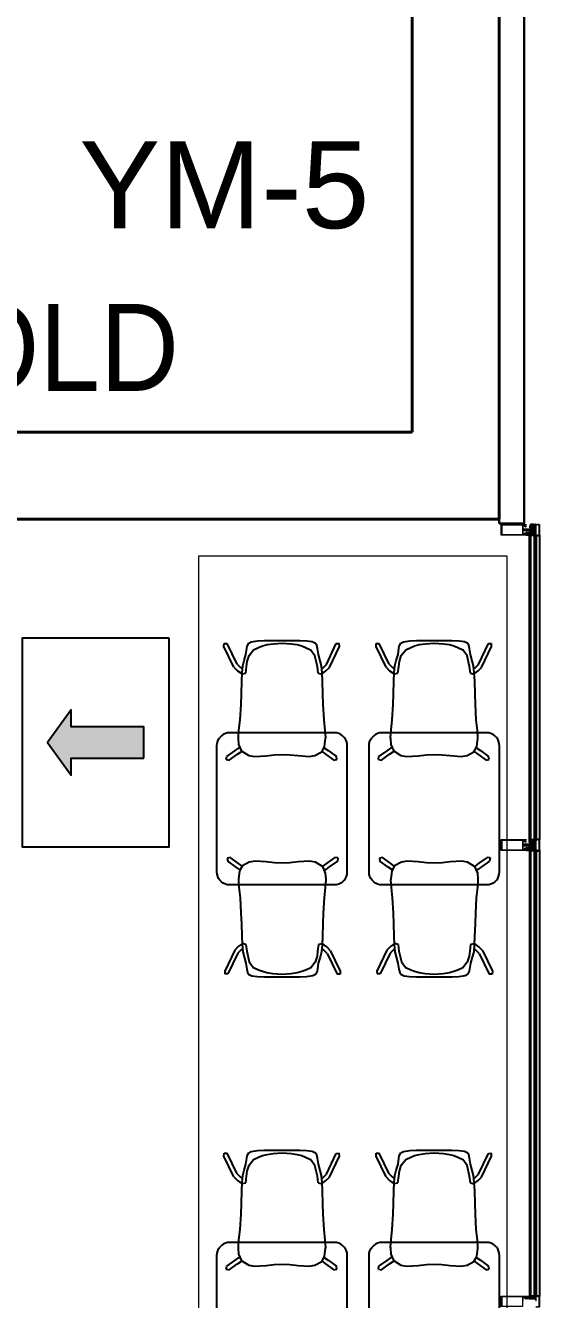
# Model space of a CAD drawing. Header units: centimetres. Extents: x -678439 to 55805, y -426864 to 17948.
# Drawn here: x 50052 to 50288, y 10105 to 10691 of the extents above; entities that cross this region are included whole.
import ezdxf
from ezdxf.enums import TextEntityAlignment as Align

# ---------------------------------------------------------------- set-up
doc = ezdxf.new("R2010")
doc.units = ezdxf.units.CM
doc.header["$LTSCALE"] = 0.01
doc.header["$MEASUREMENT"] = 0
doc.layers.get('0').update_dxf_attribs({"lineweight": 0})
for name, color, linetype in [('6', 242, 'Continuous'), ('AG-ELEV-02', 152, 'Continuous'), ('AR-REV06', 252, 'Continuous'), ('CAM', 1, 'Continuous')]:
    doc.layers.add(name, color=color, linetype=linetype)
for name, color, linetype, lineweight in [('AG-Furniture', 9, 'Continuous', 9), ('AG-Profile_Aluminium', 122, 'Continuous', 9), ('AI-040', 2, 'Continuous', 20), ('Cephe Duvarı', 3, 'Continuous', 30), ('HOLD', 7, 'Continuous', 0), ('PERDE DUVAR', 5, 'Continuous', 40)]:
    doc.layers.add(name, color=color, linetype=linetype, lineweight=lineweight)
doc.styles.add('Arial', font='arial.ttf')
doc.styles.add('ARIAL-ING', font='arial.ttf')

# ---------------------------------------------------------------- blocks, each defined once
blk = doc.blocks.new('ART_00113592_P')
at = {"color": 0, "linetype": 'Continuous', "lineweight": -3}
for p, q in [((0, -60), (1, -49.2)), ((1, -49.2), (3.8, -39.1)), ((3.8, -39.1), (8.2, -29.7)), ((8.2, -29.7), (14.1, -21.4)), ((14.1, -21.4), (21.4, -14.1)), ((21.4, -14.1), (29.7, -8.2)), ((29.7, -8.2), (39.1, -3.8)), ((39.1, -3.8), (49.2, -1)), ((49.2, -1), (60, 0)), ((60, 0), (640, 0)), ((640, 0), (650.8, -1)), ((650.8, -1), (661, -3.8)), ((661, -3.8), (670.3, -8.2)), ((670.3, -8.2), (678.7, -14.1)), ((685.9, -21.4), (678.7, -14.1)), ((691.9, -29.7), (685.9, -21.4)), ((696.3, -39.1), (691.9, -29.7)), ((699.1, -49.2), (696.3, -39.1)), ((700.1, -60), (699.1, -49.2)), ((0, -540), (0, -60)), ((700, -60), (700.1, -60)), ((700.1, -540), (700.1, -60)), ((1, -550.8), (0, -540)), ((3.8, -561), (1, -550.8)), ((8.2, -570.3), (3.8, -561)), ((14.1, -578.7), (8.2, -570.3)), ((21.4, -585.9), (14.1, -578.7)), ((21.4, -585.9), (29.7, -591.9)), ((670.3, -591.9), (678.7, -585.9)), ((678.7, -585.9), (685.9, -578.7)), ((685.9, -578.7), (691.9, -570.3)), ((691.9, -570.3), (696.3, -561)), ((696.3, -561), (699.1, -550.8)), ((699.1, -550.8), (700.1, -540)), ((29.7, -591.9), (39.1, -596.3)), ((39.1, -596.3), (49.2, -599.1)), ((49.2, -599.1), (60, -600.1)), ((60, -600.1), (640, -600.1)), ((640, -600.1), (650.8, -599.1)), ((650.8, -599.1), (661, -596.3)), ((661, -596.3), (670.3, -591.9))]:
    blk.add_line(p, q, dxfattribs=at)
blk = doc.blocks.new('ART_00104314_P')
at = {"color": 0, "linetype": 'Continuous', "lineweight": -3}
for p, q in [((224.9, -0.3), (268.4, 0)), ((268.4, 0), (311.7, -0.3)), ((0, -28), (0.7, -14.3)), ((46, -123), (0, -28)), ((0.7, -14.3), (14.7, -14.5)), ((60.6, -109.3), (14.7, -14.5)), ((101, -64.7), (105.3, -37)), ((105.3, -37), (106.9, -27)), ((106.9, -27), (114.1, -12.5)), ((114.1, -12.5), (126, -6.2)), ((115.8, -69), (136.1, -43.3)), ((126, -6.2), (154.7, -1.5)), ((136.1, -43.3), (159.2, -32.4)), ((154.7, -1.5), (185.5, -0.7)), ((159.2, -32.4), (177.3, -25.4)), ((177.3, -25.4), (198.3, -19.6)), ((185.5, -0.7), (224.9, -0.3)), ((198.3, -19.6), (226, -15.6)), ((226, -15.6), (267.8, -12.3)), ((267.8, -12.3), (309.6, -15.6)), ((309.6, -15.6), (337.2, -19.6)), ((311.7, -0.3), (348.7, -0.6)), ((337.2, -19.6), (357.9, -25.4)), ((348.7, -0.6), (381.5, -1.4)), ((357.9, -25.4), (375.9, -32.4)), ((375.9, -32.4), (398.9, -43.3)), ((381.5, -1.4), (406.3, -5.4)), ((418.9, -70.9), (398.9, -43.3)), ((406.3, -5.4), (418.9, -10.9)), ((426.8, -21.6), (418.9, -10.9)), ((430.4, -37.6), (426.8, -21.6)), ((434.6, -64.8), (430.4, -37.6)), ((471.2, -110.5), (516.8, -15)), ((485.7, -124.2), (531.5, -28.4)), ((516.8, -15), (530.8, -14.7)), ((531.5, -28.4), (530.8, -14.7)), ((60.6, -109.3), (75.8, -124.5)), ((83.5, -148.7), (86.4, -116.3)), ((86.4, -116.3), (92.6, -92.8)), ((92.6, -92.8), (101, -64.7)), ((104.2, -119.7), (107, -97.4)), ((107, -97.4), (115.8, -69)), ((430, -119.7), (418.9, -70.9)), ((442.7, -93.8), (434.6, -64.8)), ((448.5, -116.5), (442.7, -93.8)), ((451.7, -149.7), (448.5, -116.5)), ((455.9, -125.6), (471.2, -110.5)), ((46, -123), (62.4, -139.4)), ((62.4, -139.4), (83.2, -154.4)), ((75.8, -124.5), (85.1, -131.2)), ((81.9, -187.2), (83.5, -148.7)), ((83.8, -153.8), (100.5, -150.5)), ((100.5, -150.5), (104.2, -119.7)), ((433.9, -150.5), (430, -119.7)), ((433.9, -150.5), (451.3, -154.8)), ((449.8, -130.1), (455.9, -125.6)), ((453.5, -187.5), (451.7, -149.7)), ((451.8, -153.1), (469.4, -140.5)), ((469.4, -140.5), (485.7, -124.2)), ((80.2, -245.3), (81.9, -187.2)), ((455.1, -245.3), (453.5, -187.5)), ((78.6, -294.2), (80.2, -245.3)), ((456.9, -294.4), (455.1, -245.3)), ((74.7, -365.7), (78.6, -294.2)), ((460.8, -365.8), (456.9, -294.4)), ((69.2, -413.4), (74.7, -365.7)), ((466.2, -414.4), (460.8, -365.8)), ((66.9, -447.1), (69.2, -413.4)), ((67.1, -451.2), (66.9, -447.1)), ((69.2, -478.9), (67.1, -451.2)), ((463.5, -488.8), (468.1, -451.6)), ((468.3, -447.5), (466.2, -414.4)), ((468.1, -451.6), (468.3, -447.5)), ((13.2, -534.5), (50.6, -507.5)), ((24.9, -550.8), (62.2, -523.8)), ((50.6, -507.5), (67.1, -495.8)), ((62.2, -523.8), (78.7, -512.1)), ((67.1, -495.8), (74.4, -490.9)), ((82.4, -509.5), (69.2, -478.9)), ((78.7, -512.1), (82.5, -509.5)), ((82.5, -509.6), (82.4, -509.5)), ((82.5, -509.6), (114.2, -529.3)), ((193.8, -530.5), (231.5, -526.4)), ((231.5, -526.4), (267.6, -524.7)), ((267.6, -524.7), (302.8, -526.1)), ((302.8, -526.1), (341.4, -530.1)), ((418.6, -529.9), (449.9, -512.2)), ((449.9, -512.2), (463.5, -488.8)), ((449.9, -512.2), (450.1, -512.1)), ((450.8, -510.8), (451.6, -511.3)), ((451.6, -511.3), (468.1, -523)), ((460.9, -493.4), (463.2, -495.1)), ((463.2, -495.1), (479.7, -506.8)), ((468.1, -523), (506.1, -550.3)), ((479.7, -506.8), (517.7, -534.1)), ((11, -548.4), (13.2, -534.5)), ((11, -548.4), (24.9, -550.8)), ((114.2, -529.3), (141.4, -534.3)), ((141.4, -534.3), (193.8, -530.5)), ((341.4, -530.1), (392, -534.2)), ((392, -534.2), (418.6, -529.9)), ((506.1, -550.3), (520, -548)), ((520, -548), (517.7, -534.1))]:
    blk.add_line(p, q, dxfattribs=at)
blk = doc.blocks.new('A$C4C4F46C8')
at = {"layer": 'AG-Furniture'}
blk.add_lwpolyline([(-5400, 0), (0, 0), (0, -8800), (-5400, -8800)], close=True, dxfattribs=at)
at = {"layer": 'AG-Furniture', "color": 251, "elevation": -2130.8}
blk.add_lwpolyline([(-982, -9369.7), (435, -9369.7), (435, -16057.1), (-982, -16057.1)], close=True, dxfattribs=at)
at = {"layer": 'AG-Furniture', "ltscale": 0.3}
for name, p, rotation in [('ART_00104314_P', (-866.6, -9758.4, -720), 359.9999879412392), ('ART_00104314_P', (-866.6, -9758.4, -720), 359.9999879412392), ('ART_00104314_P', (-166.5, -9758.4, -720), 359.9999879412392), ('ART_00104314_P', (-166.5, -9758.4, -720), 359.9999879412392), ('ART_00113592_P', (-899, -10883.2), 89.99998794123918), ('ART_00113592_P', (-899, -10883.2), 89.99998794123918), ('ART_00113592_P', (-198.9, -10883.2), 89.99998794123918), ('ART_00113592_P', (-198.9, -10883.2), 89.99998794123918), ('ART_00104314_P', (-331.3, -11307.8, -720), 179.9999879412391), ('ART_00104314_P', (-331.3, -11307.8, -720), 179.9999879412391), ('ART_00104314_P', (368.8, -11307.8, -720), 179.9999879412391), ('ART_00104314_P', (368.8, -11307.8, -720), 179.9999879412391), ('ART_00104314_P', (-866.6, -12103.4, -720), 359.9999879412392), ('ART_00104314_P', (-866.6, -12103.4, -720), 359.9999879412392), ('ART_00104314_P', (-166.5, -12103.4, -720), 359.9999879412392), ('ART_00104314_P', (-166.5, -12103.4, -720), 359.9999879412392), ('ART_00113592_P', (-899, -13228.2), 89.99998794123918), ('ART_00113592_P', (-899, -13228.2), 89.99998794123918), ('ART_00113592_P', (-198.9, -13228.2), 89.99998794123918), ('ART_00113592_P', (-198.9, -13228.2), 89.99998794123918)]:
    blk.add_blockref(name, p, dxfattribs=dict(at, rotation=rotation))
blk = doc.blocks.new('KAPIYON')
at = {"layer": '6'}
blk.add_hatch(color=2, dxfattribs=at).paths.add_polyline_path([(1584376.13, 117133.58), (1584364.18, 117133.58), (1584364.18, 117115.13), (1584364.18, 117105.65), (1584357.61, 117105.65), (1584370.16, 117096.63), (1584382.7, 117105.65), (1584376.13, 117105.65), (1584376.13, 117115.13)])
at = {"layer": '6', "color": 4}
blk.add_lwpolyline([(1584330, 117143.19), (1584410.32, 117143.19), (1584410.32, 117087.02), (1584330, 117087.02), (1584330, 117143.19)], dxfattribs=at)
at = {"layer": '6', "color": 2}
blk.add_lwpolyline([(1584376.13, 117133.58), (1584364.18, 117133.58), (1584364.18, 117115.13), (1584364.18, 117105.65), (1584357.61, 117105.65), (1584370.16, 117096.63), (1584382.7, 117105.65), (1584376.13, 117105.65), (1584376.13, 117115.13)], close=True, dxfattribs=at)
blk = doc.blocks.new('A$C07630900')
at = {"layer": '6', "xscale": 0.5, "yscale": 0.5, "zscale": 0.5, "rotation": 270}
blk.add_blockref('KAPIYON', (-58543.51, 792191.76), dxfattribs=at)
blk = doc.blocks.new('A$C2DA34C5B')
at = {"layer": 'AR-REV06', "xscale": 24, "yscale": 24, "zscale": 24}
blk.add_blockref('A$C07630900', (315.3, -160.4), dxfattribs=at)
blk = doc.blocks.new('I')
at = {"layer": '6', "linetype": 'Continuous'}
blk.add_hatch(color=4, dxfattribs=at).paths.add_polyline_path([(208591, 128493), (208591, 128667), (205379, 128667), (205379, 128493)])
at = {"layer": '6', "color": 4}
for p, q in [((208591, 128667), (205379, 128667)), ((205379, 128493), (208591, 128493))]:
    blk.add_line(p, q, dxfattribs=at)
at = {"layer": '6'}
for p, q in [((205991, 128493), (205991, 127812)), ((207979, 128493), (207979, 127812)), ((205991, 127812), (205877, 128131)), ((205991, 127812), (206104, 128131)), ((207979, 127812), (207866, 128131)), ((207979, 127812), (208093, 128131))]:
    blk.add_line(p, q, dxfattribs=at)
blk = doc.blocks.new('A$C797D3CE4')
at = {"layer": '6', "xscale": -0.4999999999999912, "yscale": 0.4999999999999912, "zscale": 0.4999999999999912, "rotation": 180}
blk.add_blockref('I', (-103492.2, 64333.6), dxfattribs=at)
at = {"layer": '6', "ltscale": 250, "rotation": 270}
blk.add_blockref('A$C2DA34C5B', (-11.9, 33.2), dxfattribs=at)
blk = doc.blocks.new('A$C6B6314DF')
at = {"layer": '6', "xscale": 0.0009999999999854, "yscale": 0.0009999999999854, "zscale": 0.0009999999999854, "rotation": 90}
blk.add_blockref('A$C797D3CE4', (-12.8757, -77.416), dxfattribs=at)
blk = doc.blocks.new('A$C514D6D2B')
at = {"layer": 'AG-ELEV-02'}
for p, q in [((36330.4, 13866.8), (36330.4, 12467.1)), ((36330.4, 13865.5), (36346.1, 13865.5)), ((36346.1, 13868), (36346.1, 12465.9)), ((36330.4, 12468.4), (36346.1, 12468.4)), ((36330.4, 12416.8), (36330.4, 10367.1)), ((36330.4, 12415.5), (36346.1, 12415.5)), ((36330.4, 12415.5), (36346.1, 12415.5)), ((36346.1, 12418), (36346.1, 10365.9)), ((36330.4, 10368.4), (36346.1, 10368.4))]:
    blk.add_line(p, q, dxfattribs=at)
at = {"layer": 'AG-Profile_Aluminium'}
for points in [[(36283.8, 13907.7), (36284.7, 13907.3, -0.280185), (36284.9, 13906.9), (36284.9, 13905.8, -0.414214), (36284.4, 13905.3), (36279.4, 13905.3, -0.414214), (36277.9, 13906.8), (36277.9, 13908.7), (36277.4, 13908.7, -0.414214), (36276.9, 13909.2), (36276.9, 13912.2, -0.414214), (36277.4, 13912.7), (36277.9, 13912.7), (36277.9, 13914.9), (36271.4, 13914.9, 0.414214), (36269.9, 13913.4), (36269.9, 13896.9), (36286.9, 13896.9), (36286.9, 13897.5), (36287.7, 13897.5, -0.414898), (36287.9, 13897.3), (36287.9, 13896.9), (36305.9, 13896.9), (36306.9, 13895.9), (36306.9, 13895, -0.401727), (36305.8, 13893.7), (36305.5, 13894.2), (36305.2, 13893.7), (36304.4, 13893.7), (36304.4, 13893.7), (36304.1, 13894.2), (36303.8, 13893.7), (36303, 13893.7), (36302.7, 13894.2), (36302.4, 13893.7), (36301.6, 13893.7), (36301.3, 13894.2), (36301, 13893.7), (36300.2, 13893.7), (36299.9, 13894.2), (36299.6, 13893.7), (36298.8, 13893.7), (36298.5, 13894.2), (36298.2, 13893.7), (36297.3, 13893.7), (36297.1, 13894.2), (36296.8, 13893.7), (36295.9, 13893.7), (36295.6, 13894.2), (36295.4, 13893.7), (36294.5, 13893.7), (36294.2, 13894.2), (36293.9, 13893.7), (36293.1, 13893.7), (36292.8, 13894.2), (36292.5, 13893.7), (36291.7, 13893.7), (36291.4, 13894.2), (36291.1, 13893.7), (36290.3, 13893.7), (36290, 13894.2), (36289.7, 13893.7), (36289.3, 13893.7), (36287.8, 13892.3, 0.414204), (36287.8, 13891.6), (36289.3, 13890.1), (36290.4, 13890.1), (36290.7, 13889.6), (36291, 13890.1), (36291.8, 13890.1), (36292.1, 13889.6), (36292.4, 13890.1), (36293.2, 13890.1), (36293.5, 13889.6), (36293.8, 13890.1), (36294.7, 13890.1), (36294.9, 13889.6), (36295.2, 13890.1), (36296.1, 13890.1), (36296.4, 13889.6), (36296.6, 13890.1), (36297.5, 13890.1), (36297.8, 13889.6), (36298.1, 13890.1), (36298.9, 13890.1), (36299.2, 13889.6), (36299.5, 13890.1), (36300.3, 13890.1), (36300.6, 13889.6), (36300.9, 13890.1), (36301.7, 13890.1), (36302, 13889.6), (36302.3, 13890.1), (36303.1, 13890.1), (36303.4, 13889.6), (36303.7, 13890.1), (36304.5, 13890.1), (36304.8, 13889.6), (36305.1, 13890.1), (36305.9, 13890.1), (36306.2, 13889.6), (36306.4, 13889.9, -0.259555), (36306.9, 13889), (36306.9, 13887.9), (36305.9, 13886.9), (36287.9, 13886.9), (36287.9, 13886.5, -0.414214), (36287.7, 13886.3), (36286.9, 13886.3), (36286.9, 13886.9), (36269.9, 13886.9), (36269.9, 13870.4, 0.414214), (36271.4, 13868.9), (36277.9, 13868.9), (36277.9, 13871.1), (36277.4, 13871.1, -0.414214), (36276.9, 13871.6), (36276.9, 13874.6, -0.414214), (36277.4, 13875.1), (36277.9, 13875.1), (36277.9, 13877, -0.414214), (36279.4, 13878.5), (36284.4, 13878.5, -0.414214), (36284.9, 13878), (36284.9, 13877, -0.280185), (36284.7, 13876.6), (36283.8, 13876.1), (36283.4, 13876.1), (36283.4, 13877.3), (36280.4, 13877.3, 0.414214), (36279.9, 13876.8), (36279.9, 13873.6), (36279.4, 13873.1), (36279.9, 13872.6), (36279.9, 13869.4, 0.414214), (36280.4, 13868.9), (36283.4, 13868.9), (36283.4, 13870.1), (36283.8, 13870.1), (36284.7, 13869.7, -0.280185), (36284.9, 13869.3), (36284.9, 13867.4, -0.414214), (36284.4, 13866.9), (36170.7, 13866.9, -0.414214), (36170.2, 13867.4), (36170.2, 13916.4, -0.400911), (36170.7, 13916.9), (36284.4, 13916.9, -0.414214), (36284.9, 13916.4), (36284.9, 13914.6, -0.280185), (36284.7, 13914.2), (36283.8, 13913.7), (36283.4, 13913.7), (36283.4, 13914.9), (36280.4, 13914.9, 0.414214), (36279.9, 13914.4), (36279.9, 13911.2), (36279.4, 13910.7), (36279.9, 13910.2), (36279.9, 13907, 0.414214), (36280.4, 13906.5), (36283.4, 13906.5), (36283.4, 13907.7)], [(36285.2, 13892.3, 0.414204), (36285.2, 13891.6), (36287.1, 13889.7, -0.668177), (36286.8, 13888.8), (36269.9, 13888.8), (36269.9, 13895.1), (36286.8, 13895.1, -0.668169), (36287.1, 13894.2)], [(36325.2, 13893.7), (36325.6, 13893.7), (36326.5, 13894.2, 0.280182), (36326.7, 13894.6), (36326.7, 13896.4, 0.414214), (36326.2, 13896.9), (36316.8, 13896.9, -0.198912), (36315.3, 13897.5), (36314.5, 13898.3, 0.198912), (36313.1, 13898.9), (36303.2, 13898.9, 0.414214), (36302.7, 13898.4), (36302.7, 13897.6, 0.414214), (36303.2, 13897.1), (36311.4, 13897.1, -0.414156), (36311.9, 13896.6), (36311.9, 13893.2, -0.414272), (36311.4, 13892.7), (36310.4, 13892.7, -0.414214), (36310.3, 13892.8), (36310.3, 13893.1, -0.244698), (36310.4, 13893.2), (36311.4, 13893.9, 0.414214), (36311.4, 13894.2), (36311.2, 13894.5), (36309.9, 13893.6, 0.244698), (36309.7, 13893.3), (36309.7, 13893, -0.414214), (36309.4, 13892.7), (36308.2, 13892.7, -0.414214), (36308.1, 13892.8), (36308.1, 13893.1, -0.244698), (36308.2, 13893.2), (36309.1, 13893.9, 0.414214), (36309.2, 13894.2), (36309, 13894.5), (36307.6, 13893.6, 0.244698), (36307.5, 13893.3), (36307.5, 13893, -0.414214), (36307.2, 13892.7), (36306, 13892.7, -0.414214), (36305.9, 13892.8), (36305.9, 13893.1, -0.244698), (36305.9, 13893.2), (36306.9, 13893.9, 0.414214), (36307, 13894.2), (36306.7, 13894.5), (36305.4, 13893.6, 0.244698), (36305.3, 13893.3), (36305.3, 13893, -0.414214), (36305, 13892.7), (36303.8, 13892.7, -0.414214), (36303.7, 13892.8), (36303.7, 13893.1, -0.244698), (36303.7, 13893.2), (36304.7, 13893.9, 0.414214), (36304.7, 13894.2), (36304.5, 13894.5), (36303.2, 13893.6, 0.244698), (36303.1, 13893.3), (36303.1, 13893, -0.414214), (36302.8, 13892.7), (36301.5, 13892.7, -0.414214), (36301.4, 13892.8), (36301.4, 13893, -0.244698), (36301.5, 13893.1), (36302.6, 13893.9, 0.414214), (36302.7, 13894.2), (36302.5, 13894.5), (36300.2, 13892.9, 0), (36300.2, 13892.9, 0.244698), (36299.7, 13892.1), (36299.7, 13891.8, 0.244698), (36300.2, 13891), (36302.5, 13889.4), (36302.7, 13889.7, 0.414214), (36302.6, 13890), (36301.5, 13890.8, -0.244698), (36301.4, 13890.9), (36301.4, 13891, -0.414214), (36301.5, 13891.1), (36302.8, 13891.1, -0.414214), (36303.1, 13890.8), (36303.1, 13890.5, 0.244698), (36303.2, 13890.3), (36304.5, 13889.4), (36304.7, 13889.7, 0.414214), (36304.7, 13890), (36303.7, 13890.7, -0.244698), (36303.7, 13890.8), (36303.7, 13891, -0.414214), (36303.8, 13891.1), (36305, 13891.1, -0.414214), (36305.3, 13890.8), (36305.3, 13890.5, 0.244698), (36305.4, 13890.3), (36306.7, 13889.4), (36307, 13889.7, 0.414214), (36306.9, 13890), (36305.9, 13890.7, -0.244698), (36305.9, 13890.8), (36305.9, 13891, -0.414214), (36306, 13891.1), (36307.2, 13891.1, -0.414214), (36307.5, 13890.8), (36307.5, 13890.5, 0.244698), (36307.6, 13890.3), (36309, 13889.4), (36309.2, 13889.7, 0.414214), (36309.1, 13890), (36308.2, 13890.7, -0.244698), (36308.1, 13890.8), (36308.1, 13891, -0.414214), (36308.2, 13891.1), (36309.4, 13891.1, -0.414214), (36309.7, 13890.8), (36309.7, 13890.5, 0.244698), (36309.9, 13890.3), (36311.2, 13889.4), (36311.4, 13889.7, 0.414214), (36311.4, 13890), (36310.4, 13890.7, -0.244698), (36310.3, 13890.8), (36310.3, 13891, -0.414214), (36310.4, 13891.1), (36311.4, 13891.1, -0.414214), (36311.9, 13890.6), (36311.9, 13887.2, -0.414214), (36311.4, 13886.7), (36303.2, 13886.7, 0.414214), (36302.7, 13886.2), (36302.7, 13885.4, 0.414214), (36303.2, 13884.9), (36313.1, 13884.9, 0.198912), (36314.5, 13885.5), (36315.3, 13886.3, -0.198912), (36316.8, 13886.9), (36326.2, 13886.9, 0.414214), (36326.7, 13887.4), (36326.7, 13889.3, 0.280182), (36326.5, 13889.7), (36325.6, 13890.1), (36325.2, 13890.1), (36325.2, 13888.9), (36322.2, 13888.9, -0.414214), (36321.7, 13889.4), (36321.7, 13891.4), (36321.2, 13891.9), (36321.7, 13892.4), (36321.7, 13894.4, -0.414214), (36322.2, 13894.9), (36325.2, 13894.9)], [(36344.8, 13891.9), (36344.8, 13915.9, 0.415475), (36344.6, 13916.1), (36336.7, 13916.1), (36335.6, 13914.8, -0.734294), (36332.4, 13916.1, 0.180054), (36332.2, 13916.7), (36330.7, 13916.7, -1.029401), (36330.8, 13917.4), (36344.6, 13917.4, -0.414214), (36346.1, 13915.9), (36346.1, 13868, -0.414214), (36344.6, 13866.5), (36330.8, 13866.5, -1.029594), (36330.7, 13867.2), (36332.2, 13867.2, 0.18004), (36332.4, 13867.8, -0.734976), (36335.6, 13869.1), (36336.7, 13867.8), (36344.6, 13867.8, 0.415536), (36344.8, 13868)], [(36283.8, 12457.7), (36284.7, 12457.3, -0.280185), (36284.9, 12456.9), (36284.9, 12455.8, -0.414214), (36284.4, 12455.3), (36279.4, 12455.3, -0.414214), (36277.9, 12456.8), (36277.9, 12458.7), (36277.4, 12458.7, -0.414214), (36276.9, 12459.2), (36276.9, 12462.2, -0.414214), (36277.4, 12462.7), (36277.9, 12462.7), (36277.9, 12464.9), (36271.4, 12464.9, 0.414214), (36269.9, 12463.4), (36269.9, 12446.9), (36286.9, 12446.9), (36286.9, 12447.5), (36287.7, 12447.5, -0.414898), (36287.9, 12447.3), (36287.9, 12446.9), (36305.9, 12446.9), (36306.9, 12445.9), (36306.9, 12445, -0.401727), (36305.8, 12443.7), (36305.5, 12444.2), (36305.2, 12443.7), (36304.4, 12443.7), (36304.4, 12443.7), (36304.1, 12444.2), (36303.8, 12443.7), (36303, 12443.7), (36302.7, 12444.2), (36302.4, 12443.7), (36301.6, 12443.7), (36301.3, 12444.2), (36301, 12443.7), (36300.2, 12443.7), (36299.9, 12444.2), (36299.6, 12443.7), (36298.8, 12443.7), (36298.5, 12444.2), (36298.2, 12443.7), (36297.3, 12443.7), (36297.1, 12444.2), (36296.8, 12443.7), (36295.9, 12443.7), (36295.6, 12444.2), (36295.4, 12443.7), (36294.5, 12443.7), (36294.2, 12444.2), (36293.9, 12443.7), (36293.1, 12443.7), (36292.8, 12444.2), (36292.5, 12443.7), (36291.7, 12443.7), (36291.4, 12444.2), (36291.1, 12443.7), (36290.3, 12443.7), (36290, 12444.2), (36289.7, 12443.7), (36289.3, 12443.7), (36287.8, 12442.3, 0.414204), (36287.8, 12441.6), (36289.3, 12440.1), (36290.4, 12440.1), (36290.7, 12439.6), (36291, 12440.1), (36291.8, 12440.1), (36292.1, 12439.6), (36292.4, 12440.1), (36293.2, 12440.1), (36293.5, 12439.6), (36293.8, 12440.1), (36294.7, 12440.1), (36294.9, 12439.6), (36295.2, 12440.1), (36296.1, 12440.1), (36296.4, 12439.6), (36296.6, 12440.1), (36297.5, 12440.1), (36297.8, 12439.6), (36298.1, 12440.1), (36298.9, 12440.1), (36299.2, 12439.6), (36299.5, 12440.1), (36300.3, 12440.1), (36300.6, 12439.6), (36300.9, 12440.1), (36301.7, 12440.1), (36302, 12439.6), (36302.3, 12440.1), (36303.1, 12440.1), (36303.4, 12439.6), (36303.7, 12440.1), (36304.5, 12440.1), (36304.8, 12439.6), (36305.1, 12440.1), (36305.9, 12440.1), (36306.2, 12439.6), (36306.4, 12439.9, -0.259555), (36306.9, 12439), (36306.9, 12437.9), (36305.9, 12436.9), (36287.9, 12436.9), (36287.9, 12436.5, -0.414214), (36287.7, 12436.3), (36286.9, 12436.3), (36286.9, 12436.9), (36269.9, 12436.9), (36269.9, 12420.4, 0.414214), (36271.4, 12418.9), (36277.9, 12418.9), (36277.9, 12421.1), (36277.4, 12421.1, -0.414214), (36276.9, 12421.6), (36276.9, 12424.6, -0.414214), (36277.4, 12425.1), (36277.9, 12425.1), (36277.9, 12427, -0.414214), (36279.4, 12428.5), (36284.4, 12428.5, -0.414214), (36284.9, 12428), (36284.9, 12427, -0.280185), (36284.7, 12426.6), (36283.8, 12426.1), (36283.4, 12426.1), (36283.4, 12427.3), (36280.4, 12427.3, 0.414214), (36279.9, 12426.8), (36279.9, 12423.6), (36279.4, 12423.1), (36279.9, 12422.6), (36279.9, 12419.4, 0.414214), (36280.4, 12418.9), (36283.4, 12418.9), (36283.4, 12420.1), (36283.8, 12420.1), (36284.7, 12419.7, -0.280185), (36284.9, 12419.3), (36284.9, 12417.4, -0.414214), (36284.4, 12416.9), (36170.7, 12416.9, -0.414214), (36170.2, 12417.4), (36170.2, 12466.4, -0.400911), (36170.7, 12466.9), (36284.4, 12466.9, -0.414214), (36284.9, 12466.4), (36284.9, 12464.6, -0.280185), (36284.7, 12464.2), (36283.8, 12463.7), (36283.4, 12463.7), (36283.4, 12464.9), (36280.4, 12464.9, 0.414214), (36279.9, 12464.4), (36279.9, 12461.2), (36279.4, 12460.7), (36279.9, 12460.2), (36279.9, 12457, 0.414214), (36280.4, 12456.5), (36283.4, 12456.5), (36283.4, 12457.7)], [(36285.2, 12442.3, 0.414204), (36285.2, 12441.6), (36287.1, 12439.7, -0.668177), (36286.8, 12438.8), (36269.9, 12438.8), (36269.9, 12445.1), (36286.8, 12445.1, -0.668169), (36287.1, 12444.2)], [(36325.2, 12443.7), (36325.6, 12443.7), (36326.5, 12444.2, 0.280182), (36326.7, 12444.6), (36326.7, 12446.4, 0.414214), (36326.2, 12446.9), (36316.8, 12446.9, -0.198912), (36315.3, 12447.5), (36314.5, 12448.3, 0.198912), (36313.1, 12448.9), (36303.2, 12448.9, 0.414214), (36302.7, 12448.4), (36302.7, 12447.6, 0.414214), (36303.2, 12447.1), (36311.4, 12447.1, -0.414156), (36311.9, 12446.6), (36311.9, 12443.2, -0.414272), (36311.4, 12442.7), (36310.4, 12442.7, -0.414214), (36310.3, 12442.8), (36310.3, 12443.1, -0.244698), (36310.4, 12443.2), (36311.4, 12443.9, 0.414214), (36311.4, 12444.2), (36311.2, 12444.5), (36309.9, 12443.6, 0.244698), (36309.7, 12443.3), (36309.7, 12443, -0.414214), (36309.4, 12442.7), (36308.2, 12442.7, -0.414214), (36308.1, 12442.8), (36308.1, 12443.1, -0.244698), (36308.2, 12443.2), (36309.1, 12443.9, 0.414214), (36309.2, 12444.2), (36309, 12444.5), (36307.6, 12443.6, 0.244698), (36307.5, 12443.3), (36307.5, 12443, -0.414214), (36307.2, 12442.7), (36306, 12442.7, -0.414214), (36305.9, 12442.8), (36305.9, 12443.1, -0.244698), (36305.9, 12443.2), (36306.9, 12443.9, 0.414214), (36307, 12444.2), (36306.7, 12444.5), (36305.4, 12443.6, 0.244698), (36305.3, 12443.3), (36305.3, 12443, -0.414214), (36305, 12442.7), (36303.8, 12442.7, -0.414214), (36303.7, 12442.8), (36303.7, 12443.1, -0.244698), (36303.7, 12443.2), (36304.7, 12443.9, 0.414214), (36304.7, 12444.2), (36304.5, 12444.5), (36303.2, 12443.6, 0.244698), (36303.1, 12443.3), (36303.1, 12443, -0.414214), (36302.8, 12442.7), (36301.5, 12442.7, -0.414214), (36301.4, 12442.8), (36301.4, 12443, -0.244698), (36301.5, 12443.1), (36302.6, 12443.9, 0.414214), (36302.7, 12444.2), (36302.5, 12444.5), (36300.2, 12442.9, 0), (36300.2, 12442.9, 0.244698), (36299.7, 12442.1), (36299.7, 12441.8, 0.244698), (36300.2, 12441), (36302.5, 12439.4), (36302.7, 12439.7, 0.414214), (36302.6, 12440), (36301.5, 12440.8, -0.244698), (36301.4, 12440.9), (36301.4, 12441, -0.414214), (36301.5, 12441.1), (36302.8, 12441.1, -0.414214), (36303.1, 12440.8), (36303.1, 12440.5, 0.244698), (36303.2, 12440.3), (36304.5, 12439.4), (36304.7, 12439.7, 0.414214), (36304.7, 12440), (36303.7, 12440.7, -0.244698), (36303.7, 12440.8), (36303.7, 12441, -0.414214), (36303.8, 12441.1), (36305, 12441.1, -0.414214), (36305.3, 12440.8), (36305.3, 12440.5, 0.244698), (36305.4, 12440.3), (36306.7, 12439.4), (36307, 12439.7, 0.414214), (36306.9, 12440), (36305.9, 12440.7, -0.244698), (36305.9, 12440.8), (36305.9, 12441, -0.414214), (36306, 12441.1), (36307.2, 12441.1, -0.414214), (36307.5, 12440.8), (36307.5, 12440.5, 0.244698), (36307.6, 12440.3), (36309, 12439.4), (36309.2, 12439.7, 0.414214), (36309.1, 12440), (36308.2, 12440.7, -0.244698), (36308.1, 12440.8), (36308.1, 12441, -0.414214), (36308.2, 12441.1), (36309.4, 12441.1, -0.414214), (36309.7, 12440.8), (36309.7, 12440.5, 0.244698), (36309.9, 12440.3), (36311.2, 12439.4), (36311.4, 12439.7, 0.414214), (36311.4, 12440), (36310.4, 12440.7, -0.244698), (36310.3, 12440.8), (36310.3, 12441, -0.414214), (36310.4, 12441.1), (36311.4, 12441.1, -0.414214), (36311.9, 12440.6), (36311.9, 12437.2, -0.414214), (36311.4, 12436.7), (36303.2, 12436.7, 0.414214), (36302.7, 12436.2), (36302.7, 12435.4, 0.414214), (36303.2, 12434.9), (36313.1, 12434.9, 0.198912), (36314.5, 12435.5), (36315.3, 12436.3, -0.198912), (36316.8, 12436.9), (36326.2, 12436.9, 0.414214), (36326.7, 12437.4), (36326.7, 12439.3, 0.280182), (36326.5, 12439.7), (36325.6, 12440.1), (36325.2, 12440.1), (36325.2, 12438.9), (36322.2, 12438.9, -0.414214), (36321.7, 12439.4), (36321.7, 12441.4), (36321.2, 12441.9), (36321.7, 12442.4), (36321.7, 12444.4, -0.414214), (36322.2, 12444.9), (36325.2, 12444.9)], [(36344.8, 12441.9), (36344.8, 12465.9, 0.415475), (36344.6, 12466.1), (36336.7, 12466.1), (36335.6, 12464.8, -0.734294), (36332.4, 12466.1, 0.180054), (36332.2, 12466.7), (36330.7, 12466.7, -1.029401), (36330.8, 12467.4), (36344.6, 12467.4, -0.414214), (36346.1, 12465.9), (36346.1, 12418, -0.414214), (36344.6, 12416.5), (36330.8, 12416.5, -1.029594), (36330.7, 12417.2), (36332.2, 12417.2, 0.18004), (36332.4, 12417.8, -0.734976), (36335.6, 12419.1), (36336.7, 12417.8), (36344.6, 12417.8, 0.415536), (36344.8, 12418)], [(36344.8, 10341.9), (36344.8, 10365.9, 0.415475), (36344.6, 10366.1), (36336.7, 10366.1), (36335.6, 10364.8, -0.734294), (36332.4, 10366.1, 0.180054), (36332.2, 10366.7), (36330.7, 10366.7, -1.029401), (36330.8, 10367.4), (36344.6, 10367.4, -0.414214), (36346.1, 10365.9), (36346.1, 10318, -0.414214), (36344.6, 10316.5), (36330.8, 10316.5, -1.029594), (36330.7, 10317.2), (36332.2, 10317.2, 0.18004), (36332.4, 10317.8, -0.734976), (36335.6, 10319.1), (36336.7, 10317.8), (36344.6, 10317.8, 0.415536), (36344.8, 10318)]]:
    blk.add_lwpolyline(points, format="xyb", close=True, dxfattribs=at)
for points in [[(36268.1, 13915.1), (36268.1, 13868.8), (36174.2, 13868.8), (36174.2, 13915.1)], [(36319.7, 13888.9), (36319.7, 13894.9), (36313.9, 13894.9), (36313.9, 13888.9)], [(36268.1, 12465.1), (36268.1, 12418.8), (36174.2, 12418.8), (36174.2, 12465.1)], [(36319.7, 12438.9), (36319.7, 12444.9), (36313.9, 12444.9), (36313.9, 12438.9)], [(36268.1, 10365.1), (36268.1, 10318.8), (36174.2, 10318.8), (36174.2, 10365.1)]]:
    blk.add_lwpolyline(points, close=True, dxfattribs=at)
at = {"layer": 'AG-Profile_Aluminium', "color": 9}
for points in [[(36326.6, 13905.6), (36327.5, 13905.1), (36327.5, 13904.2), (36326.6, 13904.6, 0.834458), (36326.6, 13904.1), (36327.5, 13903.6), (36327.5, 13902.7), (36326.6, 13903.1, 0.834458), (36326.6, 13902.6), (36327.5, 13902.1), (36327.5, 13901.2), (36327.2, 13901.2, 0.363249), (36327, 13900.9), (36327, 13894.6, -0.414214), (36326, 13893.6), (36325.2, 13893.6), (36325.2, 13894.6), (36324.7, 13894.6, 0.543452), (36324.7, 13889.2), (36325.2, 13889.2), (36325.2, 13890.3), (36326, 13890.3, -0.414214), (36327, 13889.3), (36327, 13882.9, 0.363249), (36327.2, 13882.7), (36327.5, 13882.6), (36327.5, 13881.7), (36326.7, 13881.2, 0.834458), (36326.7, 13880.7), (36327.5, 13881.1), (36327.5, 13880.2), (36326.7, 13879.7, 0.834458), (36326.7, 13879.2), (36327.5, 13879.6), (36327.5, 13878.7), (36326.7, 13878.2, 0.834458), (36326.7, 13877.7), (36327.5, 13878.1), (36327.5, 13877.2), (36326.7, 13876.7, 0.834458), (36326.7, 13876.2), (36327.5, 13876.6), (36327.5, 13875.7), (36326.7, 13875.2, 0.834458), (36326.7, 13874.7), (36327.5, 13875.1), (36327.5, 13874.2), (36326.7, 13873.7, 0.834458), (36326.7, 13873.2), (36327.5, 13873.6), (36327.5, 13872.7), (36326.7, 13872.2, 0.834458), (36326.7, 13871.7), (36327.5, 13872.1), (36327.5, 13871.2), (36326.7, 13870.7, 0.834458), (36326.7, 13870.2), (36327.5, 13870.6), (36327.5, 13869.7), (36326.7, 13869.2, 0.834458), (36326.7, 13868.7), (36327.5, 13869.1), (36327.5, 13868.2), (36326.7, 13867.7, 0.833224), (36326.7, 13867.2), (36326.8, 13867.2, -0.121295), (36327.5, 13867.4, -0.083975), (36326.5, 13865.3, 0.853065), (36326.9, 13865, -0.075674), (36329.2, 13866.8, 0.344474), (36330, 13867.8), (36330, 13889.7, 0.253164), (36329.5, 13890.5, -0.541002), (36329.5, 13893.3, 0.253164), (36330, 13894.1), (36330, 13916, 0.344474), (36329.2, 13917, -0.075525), (36326.8, 13918.8, 0.853065), (36326.4, 13918.5, -0.085692), (36327.5, 13916.4, -0.114183), (36326.7, 13916.6), (36326.6, 13916.6, 0.833224), (36326.6, 13916.1), (36327.5, 13915.6), (36327.5, 13914.7), (36326.6, 13915.1, 0.834458), (36326.6, 13914.6), (36327.5, 13914.1), (36327.5, 13913.2), (36326.6, 13913.6, 0.834458), (36326.6, 13913.1), (36327.5, 13912.6), (36327.5, 13911.7), (36326.6, 13912.1, 0.834458), (36326.6, 13911.6), (36327.5, 13911.1), (36327.5, 13910.2), (36326.6, 13910.6, 0.834458), (36326.6, 13910.1), (36327.5, 13909.6), (36327.5, 13908.7), (36326.6, 13909.1, 0.834458), (36326.6, 13908.6), (36327.5, 13908.1), (36327.5, 13907.2), (36326.6, 13907.6, 0.834458), (36326.6, 13907.1), (36327.5, 13906.6), (36327.5, 13905.7), (36326.6, 13906.1, 0.834458)], [(36298, 13877, 0.433199), (36295, 13880.2), (36286.2, 13879.3, -0.414214), (36285.9, 13879.6), (36285.9, 13880, 0.414214), (36285.6, 13880.3), (36285.2, 13880.3, 0.414214), (36284.9, 13880), (36284.9, 13877, -0.414214), (36283.9, 13876), (36282.6, 13876), (36282.6, 13877), (36282.1, 13877, 0.384615), (36282.1, 13869.2), (36282.6, 13869.2), (36282.6, 13870.3), (36283.9, 13870.3, -0.414214), (36284.9, 13869.3), (36284.9, 13866.9), (36296.6, 13867.3, 0.213288), (36297.9, 13868.6, -0.005109)], [(36281.8, 13874.5, 0.142901), (36281.8, 13871.8), (36284.6, 13871.8, 0.414214), (36284.9, 13872.1), (36284.9, 13874.2, 0.414214), (36284.6, 13874.5)], [(36291, 13876.3, 0.425894), (36290.5, 13876.7), (36288.4, 13876.4, 0.3686), (36287.9, 13875.9), (36287.9, 13870.9, 0.375315), (36288.4, 13870.4), (36291.2, 13870, 0.490444), (36291.7, 13870.6)], [(36294.9, 13868.4), (36294.9, 13868.9), (36294.4, 13869), (36293.4, 13877.3), (36293.9, 13877.3), (36293.9, 13877.8), (36295, 13878.7, -0.436697), (36296.9, 13876.6, 0.010178), (36296.8, 13868.6, -0.26621), (36296.3, 13868.3), (36295.4, 13867.9, -0.414214)], [(36298, 12427, 0.433199), (36295, 12430.2), (36286.2, 12429.3, -0.414214), (36285.9, 12429.6), (36285.9, 12430, 0.414214), (36285.6, 12430.3), (36285.2, 12430.3, 0.414214), (36284.9, 12430), (36284.9, 12427, -0.414214), (36283.9, 12426), (36282.6, 12426), (36282.6, 12427), (36282.1, 12427, 0.384615), (36282.1, 12419.2), (36282.6, 12419.2), (36282.6, 12420.3), (36283.9, 12420.3, -0.414214), (36284.9, 12419.3), (36284.9, 12416.9), (36296.6, 12417.3, 0.213288), (36297.9, 12418.6, -0.005109)], [(36291, 12426.3, 0.425894), (36290.5, 12426.7), (36288.4, 12426.4, 0.3686), (36287.9, 12425.9), (36287.9, 12420.9, 0.375315), (36288.4, 12420.4), (36291.2, 12420, 0.490444), (36291.7, 12420.6)], [(36294.9, 12418.4), (36294.9, 12418.9), (36294.4, 12419), (36293.4, 12427.3), (36293.9, 12427.3), (36293.9, 12427.8), (36295, 12428.7, -0.436697), (36296.9, 12426.6, 0.010178), (36296.8, 12418.6, -0.26621), (36296.3, 12418.3), (36295.4, 12417.9, -0.414214)], [(36326.6, 12455.6), (36327.5, 12455.1), (36327.5, 12454.2), (36326.6, 12454.6, 0.834458), (36326.6, 12454.1), (36327.5, 12453.6), (36327.5, 12452.7), (36326.6, 12453.1, 0.834458), (36326.6, 12452.6), (36327.5, 12452.1), (36327.5, 12451.2), (36327.2, 12451.2, 0.363249), (36327, 12450.9), (36327, 12444.6, -0.414214), (36326, 12443.6), (36325.2, 12443.6), (36325.2, 12444.6), (36324.7, 12444.6, 0.543452), (36324.7, 12439.2), (36325.2, 12439.2), (36325.2, 12440.3), (36326, 12440.3, -0.414214), (36327, 12439.3), (36327, 12432.9, 0.363249), (36327.2, 12432.7), (36327.5, 12432.6), (36327.5, 12431.7), (36326.7, 12431.2, 0.834458), (36326.7, 12430.7), (36327.5, 12431.1), (36327.5, 12430.2), (36326.7, 12429.7, 0.834458), (36326.7, 12429.2), (36327.5, 12429.6), (36327.5, 12428.7), (36326.7, 12428.2, 0.834458), (36326.7, 12427.7), (36327.5, 12428.1), (36327.5, 12427.2), (36326.7, 12426.7, 0.834458), (36326.7, 12426.2), (36327.5, 12426.6), (36327.5, 12425.7), (36326.7, 12425.2, 0.834458), (36326.7, 12424.7), (36327.5, 12425.1), (36327.5, 12424.2), (36326.7, 12423.7, 0.834458), (36326.7, 12423.2), (36327.5, 12423.6), (36327.5, 12422.7), (36326.7, 12422.2, 0.834458), (36326.7, 12421.7), (36327.5, 12422.1), (36327.5, 12421.2), (36326.7, 12420.7, 0.834458), (36326.7, 12420.2), (36327.5, 12420.6), (36327.5, 12419.7), (36326.7, 12419.2, 0.834458), (36326.7, 12418.7), (36327.5, 12419.1), (36327.5, 12418.2), (36326.7, 12417.7, 0.833224), (36326.7, 12417.2), (36326.8, 12417.2, -0.121295), (36327.5, 12417.4, -0.083975), (36326.5, 12415.3, 0.853065), (36326.9, 12415, -0.075674), (36329.2, 12416.8, 0.344474), (36330, 12417.8), (36330, 12439.7, 0.253164), (36329.5, 12440.5, -0.541002), (36329.5, 12443.3, 0.253164), (36330, 12444.1), (36330, 12466, 0.344474), (36329.2, 12467, -0.075525), (36326.8, 12468.8, 0.853065), (36326.4, 12468.5, -0.085692), (36327.5, 12466.4, -0.114183), (36326.7, 12466.6), (36326.6, 12466.6, 0.833224), (36326.6, 12466.1), (36327.5, 12465.6), (36327.5, 12464.7), (36326.6, 12465.1, 0.834458), (36326.6, 12464.6), (36327.5, 12464.1), (36327.5, 12463.2), (36326.6, 12463.6, 0.834458), (36326.6, 12463.1), (36327.5, 12462.6), (36327.5, 12461.7), (36326.6, 12462.1, 0.834458), (36326.6, 12461.6), (36327.5, 12461.1), (36327.5, 12460.2), (36326.6, 12460.6, 0.834458), (36326.6, 12460.1), (36327.5, 12459.6), (36327.5, 12458.7), (36326.6, 12459.1, 0.834458), (36326.6, 12458.6), (36327.5, 12458.1), (36327.5, 12457.2), (36326.6, 12457.6, 0.834458), (36326.6, 12457.1), (36327.5, 12456.6), (36327.5, 12455.7), (36326.6, 12456.1, 0.834458)], [(36281.8, 12424.5, 0.142901), (36281.8, 12421.8), (36284.6, 12421.8, 0.414214), (36284.9, 12422.1), (36284.9, 12424.2, 0.414214), (36284.6, 12424.5)], [(36298, 10356.9, -0.433199), (36295, 10353.7), (36286.2, 10354.5, 0.414214), (36285.9, 10354.2), (36285.9, 10353.8, -0.414214), (36285.6, 10353.5), (36285.2, 10353.5, -0.414214), (36284.9, 10353.8), (36284.9, 10356.9, 0.414214), (36283.9, 10357.9), (36282.6, 10357.9), (36282.6, 10356.8), (36282.1, 10356.8, -0.384615), (36282.1, 10364.6), (36282.6, 10364.6), (36282.6, 10363.6), (36283.9, 10363.6, 0.414214), (36284.9, 10364.6), (36284.9, 10366.9), (36296.6, 10366.6, -0.213288), (36297.9, 10365.3, 0.005109)], [(36291, 10357.6, -0.425894), (36290.5, 10357.2), (36288.4, 10357.5, -0.3686), (36287.9, 10358), (36287.9, 10363, -0.375315), (36288.4, 10363.5), (36291.2, 10363.9, -0.490444), (36291.7, 10363.3)], [(36294.9, 10365.5), (36294.9, 10364.9), (36294.4, 10364.9), (36293.4, 10356.6), (36293.9, 10356.5), (36293.9, 10356), (36295, 10355.2, 0.436697), (36296.9, 10357.3, -0.010178), (36296.8, 10365.3, 0.26621), (36296.3, 10365.6), (36295.4, 10366, 0.414214)]]:
    blk.add_lwpolyline(points, format="xyb", close=True, dxfattribs=at)
at = {"layer": 'AG-Profile_Aluminium'}
blk.add_lwpolyline([(36170.2, 10317.4), (36170.2, 10366.4, -0.400911), (36170.7, 10366.9), (36284.4, 10366.9, -0.414214), (36284.9, 10366.4), (36284.9, 10364.6, -0.280185), (36284.7, 10364.2), (36283.8, 10363.7), (36283.4, 10363.7), (36283.4, 10364.9), (36280.4, 10364.9, 0.414214), (36279.9, 10364.4), (36279.9, 10361.2), (36279.4, 10360.7), (36279.9, 10360.2), (36279.9, 10357, 0.414214), (36280.4, 10356.5), (36283.4, 10356.5), (36283.4, 10357.7), (36283.8, 10357.7), (36284.7, 10357.3, -0.280185), (36284.9, 10356.9), (36284.9, 10355.8, -0.414214), (36284.4, 10355.3), (36279.4, 10355.3, -0.414214), (36277.9, 10356.8), (36277.9, 10358.7), (36277.4, 10358.7, -0.414214), (36276.9, 10359.2), (36276.9, 10362.2, -0.414214), (36277.4, 10362.7), (36277.9, 10362.7), (36277.9, 10364.9), (36271.4, 10364.9, 0.414214), (36269.9, 10363.4), (36269.9, 10346.9)], format="xyb", dxfattribs=at)
at = {"layer": 'AG-Profile_Aluminium', "color": 9}
blk.add_lwpolyline([(36330, 10344.1), (36330, 10366, 0.344474), (36329.2, 10367, -0.075525), (36326.8, 10368.8, 0.853065), (36326.4, 10368.5, -0.085692), (36327.5, 10366.4, -0.114183), (36326.7, 10366.6), (36326.6, 10366.6, 0.833224), (36326.6, 10366.1), (36327.5, 10365.6), (36327.5, 10364.7), (36326.6, 10365.1, 0.834458), (36326.6, 10364.6), (36327.5, 10364.1), (36327.5, 10363.2), (36326.6, 10363.6, 0.834458), (36326.6, 10363.1), (36327.5, 10362.6), (36327.5, 10361.7), (36326.6, 10362.1, 0.834458), (36326.6, 10361.6), (36327.5, 10361.1), (36327.5, 10360.2), (36326.6, 10360.6, 0.834458), (36326.6, 10360.1), (36327.5, 10359.6), (36327.5, 10358.7), (36326.6, 10359.1, 0.834458), (36326.6, 10358.6), (36327.5, 10358.1), (36327.5, 10357.2), (36326.6, 10357.6, 0.834458), (36326.6, 10357.1), (36327.5, 10356.6), (36327.5, 10355.7), (36326.6, 10356.1, 0.834458), (36326.6, 10355.6), (36327.5, 10355.1), (36327.5, 10354.2), (36326.6, 10354.6, 0.834458), (36326.6, 10354.1), (36327.5, 10353.6), (36327.5, 10352.7), (36326.6, 10353.1, 0.834458), (36326.6, 10352.6), (36327.5, 10352.1), (36327.5, 10351.2)], format="xyb", dxfattribs=at)
at = {"layer": 'CAM'}
for p, q in [((36303.9, 13904), (36297.9, 13904)), ((36320.9, 13904), (36326.9, 13904)), ((36303.9, 13879.9), (36297.9, 13879.9)), ((36297.9, 13879.9), (36297.9, 12454)), ((36299.9, 13879.9), (36299.9, 12454)), ((36301.9, 13879.9), (36301.9, 12454)), ((36303.9, 13879.9), (36303.9, 12454)), ((36326.9, 13879.9), (36320.9, 13879.9)), ((36320.9, 13879.9), (36320.9, 12454)), ((36322.9, 13879.9), (36322.9, 12454)), ((36324.9, 13879.9), (36324.9, 12454)), ((36326.9, 13879.9), (36326.9, 12454)), ((36303.9, 12454), (36297.9, 12454)), ((36303.9, 12429.9), (36297.9, 12429.9)), ((36299.9, 12429.9), (36299.9, 10354)), ((36301.9, 12429.9), (36301.9, 10354)), ((36303.9, 12429.9), (36303.9, 10354)), ((36320.9, 12454), (36326.9, 12454)), ((36326.9, 12429.9), (36320.9, 12429.9)), ((36320.9, 12429.9), (36320.9, 10354)), ((36322.9, 12429.9), (36322.9, 10354)), ((36324.9, 12429.9), (36324.9, 10354)), ((36326.9, 12429.9), (36326.9, 10354)), ((36303.9, 10354), (36297.9, 10354)), ((36326.9, 10354), (36320.9, 10354))]:
    blk.add_line(p, q, dxfattribs=at)
for points in [[(36303.9, 13916.7), (36320.9, 13916.7), (36320.9, 13911), (36318.9, 13909), (36305.9, 13909), (36303.9, 13911)], [(36304.6, 13916), (36304.6, 13911.3), (36306.2, 13909.7), (36318.6, 13909.7), (36320.2, 13911.3), (36320.2, 13916)], [(36303.9, 13867.2), (36320.9, 13867.2), (36320.9, 13872.9), (36318.9, 13874.9), (36305.9, 13874.9), (36303.9, 13872.9)], [(36304.6, 13867.9), (36304.6, 13872.6), (36306.2, 13874.2), (36318.6, 13874.2), (36320.2, 13872.6), (36320.2, 13867.9)], [(36303.9, 12466.7), (36320.9, 12466.7), (36320.9, 12461), (36318.9, 12459), (36305.9, 12459), (36303.9, 12461)], [(36304.6, 12466), (36304.6, 12461.3), (36306.2, 12459.7), (36318.6, 12459.7), (36320.2, 12461.3), (36320.2, 12466)], [(36303.9, 12417.2), (36320.9, 12417.2), (36320.9, 12422.9), (36318.9, 12424.9), (36305.9, 12424.9), (36303.9, 12422.9)], [(36304.6, 12417.9), (36304.6, 12422.6), (36306.2, 12424.2), (36318.6, 12424.2), (36320.2, 12422.6), (36320.2, 12417.9)], [(36303.9, 10366.7), (36320.9, 10366.7), (36320.9, 10361), (36318.9, 10359), (36305.9, 10359), (36303.9, 10361)], [(36304.6, 10366), (36304.6, 10361.3), (36306.2, 10359.7), (36318.6, 10359.7), (36320.2, 10361.3), (36320.2, 10366)]]:
    blk.add_lwpolyline(points, close=True, dxfattribs=at)
for centre, start, end in [((36312.4, 13864.7), 77.78946, 102.21054), ((36312.4, 13919.1), 257.78946, 282.21054), ((36312.4, 12414.7), 77.78946, 102.21054), ((36312.4, 12469.1), 257.78946, 282.21054), ((36312.4, 10314.7), 77.78946, 102.21054)]:
    blk.add_arc(centre, 40.2, start, end, dxfattribs=at)

msp = doc.modelspace()

# ---------------------------------------------------------------- linework, layer by layer
at = {"layer": 'Cephe Duvarı', "ltscale": 1000, "transparency": 33554687}
for p, q in [((50269.68, 11791.37), (50269.68, 10463.87)), ((50269.68, 10463.87), (50269.68, 10461.87))]:
    msp.add_line(p, q, dxfattribs=at)
msp.add_lwpolyline([(50269.68, 10461.87), (50281.18, 10461.87), (50281.18, 11791.37)], dxfattribs=at)
at = {"layer": 'PERDE DUVAR', "ltscale": 1000, "transparency": 33554687}
for p, q in [((50269.68, 10463.87), (50269.68, 11423.87)), ((50229.68, 11383.87), (50229.68, 10503.87)), ((50229.68, 10503.87), (49871.68, 10503.87)), ((49871.68, 10463.87), (50269.68, 10463.87))]:
    msp.add_line(p, q, dxfattribs=at)

# ---------------------------------------------------------------- block references
at = {"ltscale": 5, "xscale": 0.1, "yscale": 0.1, "zscale": 0.1}
msp.add_blockref('A$C514D6D2B', (46653.61, 9069.68), dxfattribs=at)
at = {"layer": '6', "xscale": 100, "yscale": 100, "zscale": 100}
msp.add_blockref('A$C6B6314DF', (51309.68, 18103.87), dxfattribs=at)
at = {"layer": 'AG-Furniture', "xscale": 0.1, "yscale": 0.1, "zscale": 0.1}
msp.add_blockref('A$C4C4F46C8', (50229.68, 11383.87), dxfattribs=at)

# ---------------------------------------------------------------- texts
at = {"layer": 'AI-040', "style": 'Arial'}
msp.add_text('YM-5', height=40, dxfattribs=at).set_placement((50143.21, 10617.65), align=Align.MIDDLE_CENTER)
at = {"layer": 'HOLD', "style": 'ARIAL-ING', "width": 0.9}
msp.add_text('HOLD', height=40, dxfattribs=at).set_placement((49982.63, 10522.82))

doc.saveas('drawing.dxf')
